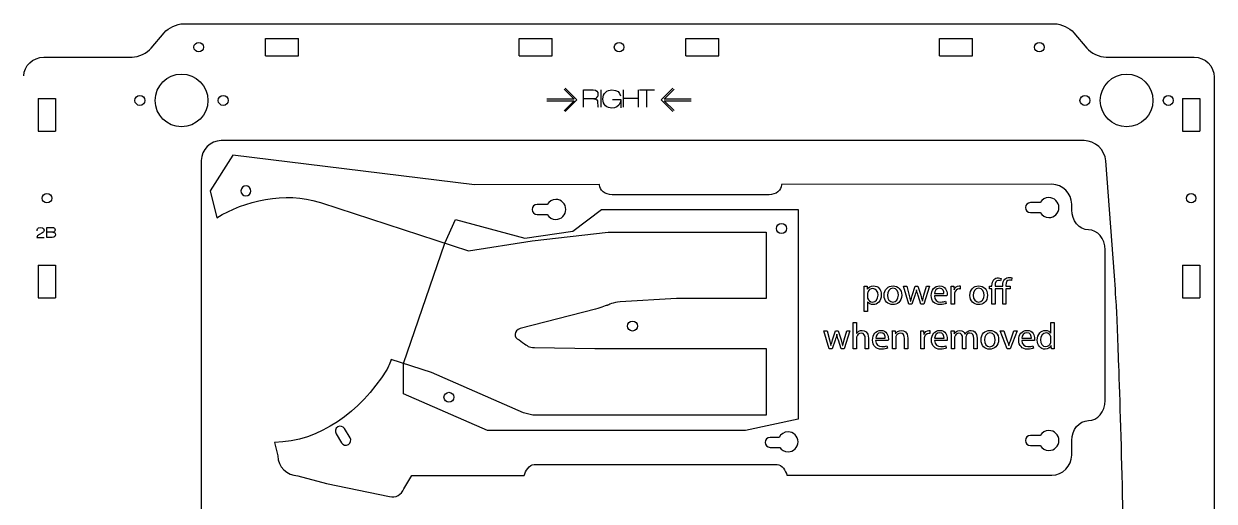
# Model space of a CAD drawing. Header units: millimetres. Extents: x -336 to 378, y -580 to 628.
# Drawn here: x 21 to 378.1, y 97.4 to 240.7 of the extents above; entities that cross this region are included whole.
import ezdxf

# ---------------------------------------------------------------- set-up
doc = ezdxf.new("R2010")
doc.units = ezdxf.units.MM
for name, color, linetype, lineweight, true_color in [('Changes', 3, 'Continuous', 25, 0x00ff00), ('Cuts', 1, 'Continuous', 25, 0xff0000), ('Text', 5, 'Continuous', 25, 0x0000ff)]:
    doc.layers.add(name, color=color, linetype=linetype, lineweight=lineweight, true_color=true_color)

msp = doc.modelspace()

# ---------------------------------------------------------------- linework, layer by layer
at = {"layer": 'Changes'}
for p, q in [((93.54, 231.08), (93.54, 236.28)), ((93.54, 236.28), (103.39, 236.28)), ((103.39, 231.08), (103.39, 236.28)), ((169.64, 231.09), (169.64, 236.29)), ((169.64, 236.29), (179.49, 236.29)), ((179.49, 231.09), (179.49, 236.29)), ((219.64, 231.09), (219.64, 236.29)), ((219.64, 236.29), (229.49, 236.29)), ((229.49, 231.09), (229.49, 236.29)), ((295.71, 231.08), (295.71, 236.28)), ((295.71, 236.28), (305.56, 236.28)), ((305.56, 231.08), (305.56, 236.28)), ((93.54, 231.08), (103.39, 231.08)), ((169.64, 231.09), (179.49, 231.09)), ((219.64, 231.09), (229.49, 231.09)), ((295.71, 231.08), (305.56, 231.08)), ((25.35, 218.28), (30.55, 218.28)), ((25.35, 218.28), (25.35, 208.43)), ((30.55, 218.28), (30.55, 208.43)), ((368.56, 218.28), (373.76, 218.28)), ((368.56, 218.28), (368.56, 208.43)), ((373.76, 218.28), (373.76, 208.43)), ((25.35, 208.43), (30.55, 208.43)), ((368.56, 208.43), (373.76, 208.43)), ((25.35, 168.28), (30.55, 168.28)), ((25.35, 168.28), (25.35, 158.43)), ((30.55, 168.28), (30.55, 158.43)), ((368.56, 168.28), (373.76, 168.28)), ((368.56, 168.28), (368.56, 158.43)), ((373.76, 168.28), (373.76, 158.43)), ((25.35, 158.43), (30.55, 158.43)), ((368.56, 158.43), (373.76, 158.43))]:
    msp.add_line(p, q, dxfattribs=at)
at = {"layer": 'Cuts', "color": 1, "lineweight": 25, "true_color": 0xff0000}
for points in [[(68.9, 240.7), (330.2, 240.7)], [(59.25, 233.41), (63.1, 238)], [(335.99, 238), (339.84, 233.41)], [(27, 230.7), (53.46, 230.7)], [(345.64, 230.7), (372.09, 230.7)], [(378.09, 224.7), (378.09, -141.32)], [(339.05, 205.63), (80.25, 205.63)], [(193.7, 192.39), (193.7, 192.44), (156.2, 192.41), (83.74, 201.25), (76.87, 190.56), (78.94, 182.48)], [(74.25, 199.63), (74.25, -43.37)], [(348.16, 165.03), (345.58, 199.53)], [(244.55, 189.39), (197.45, 189.39)], [(329.35, 192.53), (248.3, 192.48), (248.3, 192.39)], [(110.27, 186.94), (110.31, 186.94), (154.44, 172.52), (173.5, 175.57), (196.32, 178.2), (243.72, 178.2), (243.72, 158.2), (223.85, 158.2)], [(178.01, 186.49), (175, 186.49)], [(325.91, 187.03), (323, 187.03)], [(335.35, 184.88), (335.35, 186.53)], [(175, 183.49), (178.01, 183.49)], [(323, 184.03), (325.91, 184.03)], [(340.35, 178.88), (340.35, 178.88)], [(345.36, 127.59), (345.36, 172.88)], [(216.79, 158.2), (199.85, 157.2)], [(192.51, 155.05), (169.91, 149.25)], [(199.37, 143.2), (243.72, 143.21), (243.72, 123.21), (173.67, 123.21), (170.9, 123.89), (143.28, 136.01), (131.22, 139.91)], [(169.6, 145.8), (170.6, 145.04)], [(174.22, 143.5), (192.32, 143.23)], [(118.88, 116.47), (117.24, 119.19), (117.24, 119.19)], [(96.2, 115.06), (97.22, 111.07)], [(114.67, 117.64), (116.31, 114.92)], [(247.57, 116.57), (244.86, 116.57)], [(325.91, 117.13), (323, 117.13)], [(335.35, 111.24), (335.35, 115.59)], [(244.86, 113.57), (247.75, 113.57)], [(323, 114.13), (325.91, 114.13)], [(174.05, 108.42), (247.02, 108.42)], [(103.22, 105.07), (111.8, 102.75), (130.68, 98.84)], [(134.97, 101.17), (137.42, 105.12), (171.14, 105.14)], [(249.91, 105.19), (329.35, 105.24)]]:
    msp.add_lwpolyline(points, dxfattribs=at)
for points in [[(63.1, 238), (64.35, 239.49), (66.96, 240.7), (68.9, 240.7)], [(330.2, 240.7), (332.14, 240.7), (334.74, 239.49), (335.99, 238)], [(53.46, 230.7), (55.4, 230.7), (58, 231.92), (59.25, 233.41)], [(72.04, 233.69), (72.04, 234.47), (72.68, 235.11), (73.47, 235.11)], [(73.47, 232.26), (72.68, 232.26), (72.04, 232.9), (72.04, 233.69)], [(73.47, 235.11), (74.25, 235.11), (74.89, 234.47), (74.89, 233.69)], [(74.89, 233.69), (74.89, 232.9), (74.25, 232.26), (73.47, 232.26)], [(198.14, 233.69), (198.14, 234.47), (198.78, 235.11), (199.56, 235.11)], [(199.56, 232.26), (198.78, 232.26), (198.14, 232.9), (198.14, 233.69)], [(199.56, 235.11), (200.35, 235.11), (200.99, 234.47), (200.99, 233.69)], [(200.99, 233.69), (200.99, 232.9), (200.35, 232.26), (199.56, 232.26)], [(324.21, 233.68), (324.21, 234.47), (324.85, 235.11), (325.63, 235.11)], [(325.63, 232.26), (324.85, 232.26), (324.21, 232.9), (324.21, 233.68)], [(325.63, 235.11), (326.42, 235.11), (327.06, 234.47), (327.06, 233.68)], [(327.06, 233.68), (327.06, 232.9), (326.42, 232.26), (325.63, 232.26)], [(339.84, 233.41), (341.09, 231.92), (343.7, 230.7), (345.64, 230.7)], [(21, 225.1), (21, 228), (23.7, 230.7), (27, 230.7)], [(372.09, 230.7), (375.39, 230.7), (378.09, 228), (378.09, 224.7)], [(60.43, 217.7), (60.43, 222.06), (63.97, 225.6), (68.33, 225.6)], [(68.33, 225.6), (72.69, 225.6), (76.23, 222.06), (76.23, 217.7)], [(343.93, 217.7), (343.93, 222.06), (347.47, 225.6), (351.83, 225.6)], [(351.83, 225.6), (356.19, 225.6), (359.73, 222.06), (359.73, 217.7)], [(54.33, 217.7), (54.33, 218.53), (55, 219.2), (55.83, 219.2)], [(55.83, 219.2), (56.66, 219.2), (57.33, 218.53), (57.33, 217.7)], [(79.33, 217.7), (79.33, 218.53), (80, 219.2), (80.83, 219.2)], [(80.83, 219.2), (81.66, 219.2), (82.33, 218.53), (82.33, 217.7)], [(337.83, 217.7), (337.83, 218.53), (338.5, 219.2), (339.33, 219.2)], [(339.33, 219.2), (340.16, 219.2), (340.83, 218.53), (340.83, 217.7)], [(362.83, 217.7), (362.83, 218.53), (363.5, 219.2), (364.33, 219.2)], [(364.33, 219.2), (365.16, 219.2), (365.83, 218.53), (365.83, 217.7)], [(55.83, 216.2), (55, 216.2), (54.33, 216.87), (54.33, 217.7)], [(57.33, 217.7), (57.33, 216.87), (56.66, 216.2), (55.83, 216.2)], [(68.33, 209.8), (63.97, 209.8), (60.43, 213.34), (60.43, 217.7)], [(76.23, 217.7), (76.23, 213.34), (72.69, 209.8), (68.33, 209.8)], [(80.83, 216.2), (80, 216.2), (79.33, 216.87), (79.33, 217.7)], [(82.33, 217.7), (82.33, 216.87), (81.66, 216.2), (80.83, 216.2)], [(339.33, 216.2), (338.5, 216.2), (337.83, 216.87), (337.83, 217.7)], [(340.83, 217.7), (340.83, 216.87), (340.16, 216.2), (339.33, 216.2)], [(351.83, 209.8), (347.47, 209.8), (343.93, 213.34), (343.93, 217.7)], [(359.73, 217.7), (359.73, 213.34), (356.19, 209.8), (351.83, 209.8)], [(364.33, 216.2), (363.5, 216.2), (362.83, 216.87), (362.83, 217.7)], [(365.83, 217.7), (365.83, 216.87), (365.16, 216.2), (364.33, 216.2)], [(80.25, 205.63), (76.94, 205.63), (74.25, 202.94), (74.25, 199.63)], [(345.58, 199.53), (345.29, 202.88), (342.35, 205.63), (339.05, 205.63)], [(26.53, 188.35), (26.53, 189.14), (27.16, 189.78), (27.95, 189.78)], [(27.95, 189.78), (28.74, 189.78), (29.38, 189.14), (29.38, 188.35)], [(78.94, 182.48), (87, 187.63), (99.55, 190.43), (109.65, 187.15)], [(87.09, 191.95), (86.31, 191.65), (85.94, 190.78), (86.24, 190.01)], [(86.24, 190.01), (86.54, 189.24), (87.41, 188.86), (88.18, 189.16)], [(89.03, 191.1), (88.73, 191.87), (87.86, 192.25), (87.09, 191.95)], [(88.18, 189.16), (88.95, 189.46), (89.33, 190.33), (89.03, 191.1)], [(197.45, 189.39), (195.37, 189.39), (193.7, 190.74), (193.7, 192.39)], [(248.3, 192.39), (248.3, 190.74), (246.62, 189.39), (244.55, 189.39)], [(335.35, 186.53), (335.35, 189.83), (332.65, 192.53), (329.35, 192.53)], [(369.74, 188.35), (369.74, 189.14), (370.38, 189.78), (371.16, 189.78)], [(371.16, 189.78), (371.95, 189.78), (372.59, 189.14), (372.59, 188.35)], [(27.95, 186.93), (27.16, 186.93), (26.53, 187.56), (26.53, 188.35)], [(29.38, 188.35), (29.38, 187.56), (28.74, 186.93), (27.95, 186.93)], [(109.65, 187.15), (109.86, 187.08), (110.06, 187.01), (110.27, 186.94)], [(175, 186.49), (174.18, 186.49), (173.5, 185.82), (173.5, 184.99)], [(180.6, 187.99), (179.49, 187.99), (178.52, 187.39), (178.01, 186.49)], [(183.6, 184.99), (183.6, 186.65), (182.26, 187.99), (180.6, 187.99)], [(323, 187.03), (322.17, 187.03), (321.5, 186.36), (321.5, 185.53)], [(328.5, 188.53), (327.39, 188.53), (326.43, 187.93), (325.91, 187.03)], [(331.5, 185.53), (331.5, 187.19), (330.16, 188.53), (328.5, 188.53)], [(371.16, 186.93), (370.38, 186.93), (369.74, 187.56), (369.74, 188.35)], [(372.59, 188.35), (372.59, 187.56), (371.95, 186.93), (371.16, 186.93)], [(173.5, 184.99), (173.5, 184.16), (174.18, 183.49), (175, 183.49)], [(178.01, 183.49), (178.52, 182.6), (179.49, 181.99), (180.6, 181.99)], [(180.6, 181.99), (182.26, 181.99), (183.6, 183.34), (183.6, 184.99)], [(321.5, 185.53), (321.5, 184.7), (322.17, 184.03), (323, 184.03)], [(325.91, 184.03), (326.43, 183.13), (327.39, 182.53), (328.5, 182.53)], [(328.5, 182.53), (330.16, 182.53), (331.5, 183.87), (331.5, 185.53)], [(340.35, 178.88), (337.6, 178.88), (335.35, 181.58), (335.35, 184.88)], [(246.8, 179.27), (246.8, 180.09), (247.47, 180.77), (248.3, 180.77)], [(248.3, 177.77), (247.47, 177.77), (246.8, 178.44), (246.8, 179.27)], [(248.3, 180.77), (249.13, 180.77), (249.8, 180.09), (249.8, 179.27)], [(249.8, 179.27), (249.8, 178.44), (249.13, 177.77), (248.3, 177.77)], [(345.36, 172.88), (345.36, 176.18), (343.11, 178.88), (340.35, 178.88)], [(348.8, 155.41), (348.69, 157.35), (348.41, 161.68), (348.16, 165.03)], [(199.85, 157.2), (197.91, 157.2), (196.21, 156.2), (196.08, 156.2)], [(223.85, 158.2), (221.91, 158.2), (218.73, 158.2), (216.79, 158.2)], [(196.08, 156.2), (195.95, 156.2), (194.34, 155.68), (192.51, 155.05)], [(349.21, 145.77), (349.09, 149.13), (348.9, 153.47), (348.8, 155.41)], [(202.09, 149.98), (202.09, 150.8), (202.76, 151.48), (203.59, 151.48)], [(203.59, 151.48), (204.42, 151.48), (205.09, 150.8), (205.09, 149.98)], [(169.91, 149.25), (168.08, 148.62), (167.83, 146.6), (169.6, 145.8)], [(203.59, 148.48), (202.76, 148.48), (202.09, 149.15), (202.09, 149.98)], [(205.09, 149.98), (205.09, 149.15), (204.42, 148.48), (203.59, 148.48)], [(170.6, 145.04), (172.29, 144.01), (172.28, 143.52), (174.22, 143.5)], [(192.32, 143.23), (194.26, 143.22), (197.43, 143.2), (199.37, 143.2)], [(350.95, 74.62), (350.95, 99.67), (349.21, 145.77), (349.21, 145.77)], [(131.22, 139.91), (130.63, 138.21), (130.23, 137.47), (129.8, 136.77)], [(129.8, 136.77), (121.93, 124.08), (109.74, 115.31), (96.2, 115.06)], [(147.05, 128.6), (147.05, 129.43), (147.72, 130.1), (148.55, 130.1)], [(148.55, 127.1), (147.72, 127.1), (147.05, 127.77), (147.05, 128.6)], [(148.55, 130.1), (149.38, 130.1), (150.05, 129.43), (150.05, 128.6)], [(150.05, 128.6), (150.05, 127.77), (149.38, 127.1), (148.55, 127.1)], [(340.35, 121.59), (343.11, 121.59), (345.36, 124.29), (345.36, 127.59)], [(335.35, 115.59), (335.35, 118.89), (337.6, 121.59), (340.35, 121.59)], [(115.19, 119.7), (114.47, 119.28), (114.25, 118.35), (114.67, 117.64)], [(117.24, 119.19), (116.82, 119.9), (115.9, 120.13), (115.19, 119.7)], [(250.25, 118.23), (249.07, 118.23), (248.06, 117.55), (247.57, 116.57)], [(253.25, 115.23), (253.25, 116.89), (251.91, 118.23), (250.25, 118.23)], [(328.5, 118.63), (327.39, 118.63), (326.43, 118.03), (325.91, 117.13)], [(331.5, 115.63), (331.5, 117.29), (330.16, 118.63), (328.5, 118.63)], [(116.31, 114.92), (116.73, 114.21), (117.66, 113.98), (118.37, 114.41)], [(118.37, 114.41), (119.08, 114.84), (119.31, 115.76), (118.88, 116.47)], [(244.86, 116.57), (244.03, 116.57), (243.36, 115.9), (243.36, 115.07)], [(243.36, 115.07), (243.36, 114.24), (244.03, 113.57), (244.86, 113.57)], [(250.25, 112.23), (251.91, 112.23), (253.25, 113.57), (253.25, 115.23)], [(323, 117.13), (322.17, 117.13), (321.5, 116.46), (321.5, 115.63)], [(321.5, 115.63), (321.5, 114.8), (322.17, 114.13), (323, 114.13)], [(328.5, 112.63), (330.16, 112.63), (331.5, 113.98), (331.5, 115.63)], [(97.22, 111.07), (97.22, 107.77), (99.92, 105.07), (103.22, 105.07)], [(247.75, 113.57), (248.29, 112.76), (249.21, 112.23), (250.25, 112.23)], [(325.91, 114.13), (326.43, 113.24), (327.39, 112.63), (328.5, 112.63)], [(329.35, 105.24), (332.65, 105.24), (335.35, 107.94), (335.35, 111.24)], [(171.14, 105.14), (171.47, 106.45), (172.65, 108.42), (174.05, 108.42)], [(247.02, 108.42), (248.41, 108.42), (249.57, 106.47), (249.91, 105.19)], [(130.68, 98.84), (132.5, 98.3), (134.42, 99.34), (134.97, 101.17)]]:
    msp.add_open_spline(points, degree=3, dxfattribs=at)
at = {"layer": 'Text', "color": 5, "lineweight": 25, "true_color": 0x0000ff}
for points in [[(183.07, 221.11), (186.06, 218.12), (177.89, 218.12)], [(183.44, 221.35), (186.92, 217.87), (183.44, 214.39)], [(188.92, 215.63), (188.92, 220.84), (191.79, 220.84)], [(191.99, 218.18), (191.98, 218.17), (188.92, 218.16)], [(194.1, 220.84), (194.1, 215.63)], [(197.62, 217.96), (200.08, 217.96), (200.08, 215.52)], [(200.87, 215.63), (200.87, 220.84)], [(200.87, 218.42), (205.34, 218.42)], [(205.34, 220.84), (205.34, 215.63)], [(205.7, 220.84), (210.19, 220.84)], [(207.87, 215.63), (207.87, 220.8)], [(215.69, 214.39), (212.21, 217.87), (215.69, 221.35)], [(221.24, 218.12), (213.07, 218.12), (216.07, 221.12)], [(177.89, 217.62), (186.06, 217.62), (183.06, 214.62)], [(216.06, 214.63), (213.07, 217.62), (221.24, 217.62)], [(150.47, 181.99), (171.27, 176.39), (185.67, 178.42), (194.31, 184.99), (253.25, 184.99), (253.25, 121.99), (237.51, 118.63), (160.07, 118.63), (134.95, 129.67), (134.95, 138.7), (147.34, 174.84), (150.47, 181.99)], [(27.95, 179.58), (29.59, 179.58)], [(29.48, 176.56), (27.95, 176.56), (27.95, 179.58), (27.95, 179.58)], [(24.93, 176.55), (27.15, 176.55)], [(26.44, 177.86), (25.71, 177.49)], [(29.74, 178.15), (27.95, 178.15)], [(29.74, 178.15), (29.74, 178.14)], [(317.43, 164.42), (317.3, 163.66)], [(273.08, 161.93), (273.95, 161.93), (274.01, 161.01), (274.03, 161.01)], [(288.29, 159.1), (287.42, 156.54), (286.53, 156.54), (284.9, 161.93), (285.9, 161.93), (285.9, 161.93)], [(285.9, 161.93), (286.63, 159.19)], [(287.53, 159.18), (288.41, 161.93), (289.24, 161.93), (290.07, 159.24)], [(288.8, 160.89), (288.78, 160.89)], [(291, 159.22), (291.77, 161.93), (292.74, 161.93), (291, 156.54), (290.11, 156.54), (289.28, 159.11)], [(299.15, 161.93), (300, 161.93), (300.05, 160.86), (300.08, 160.86)], [(301.85, 162.02), (301.85, 161.1)], [(314.66, 156.54), (314.66, 161.19), (312.39, 161.19), (312.39, 156.54), (311.42, 156.54), (311.42, 161.19), (310.67, 161.19), (310.67, 161.93), (311.42, 161.93), (311.42, 162.1)], [(312.39, 162.16), (312.39, 161.93), (314.66, 161.93), (314.66, 162.19)], [(314.15, 164.25), (313.95, 163.52)], [(315.63, 162.22), (315.63, 161.93), (316.93, 161.93), (316.93, 161.19), (315.63, 161.19), (315.63, 156.54), (314.66, 156.54), (314.66, 156.54)], [(274.12, 157.26), (274.1, 157.26), (274.1, 154.33), (273.13, 154.33), (273.13, 160.17), (273.13, 160.17)], [(274.1, 159.67), (274.1, 158.73), (274.1, 158.73)], [(287.02, 157.47), (287.05, 157.47)], [(290.55, 157.47), (290.58, 157.47)], [(297.94, 159.06), (294.15, 159.06), (294.15, 159.06)], [(294.16, 159.76), (297.03, 159.76), (297.03, 159.76)], [(297.5, 157.46), (297.67, 156.76)], [(300.17, 159.41), (300.17, 156.54), (299.19, 156.54), (299.19, 160.25), (299.19, 160.25)], [(269.81, 151.08), (270.79, 151.08), (270.79, 147.7), (270.81, 147.7)], [(270.79, 146.42), (270.79, 143.16), (269.81, 143.16), (269.81, 151.08), (269.81, 151.08)], [(329.08, 147.85), (329.1, 147.85), (329.1, 151.08), (330.07, 151.08), (330.07, 151.08)], [(330.07, 151.08), (330.07, 144.55)], [(264.38, 145.73), (263.51, 143.16), (262.62, 143.16), (260.99, 148.56), (261.99, 148.56), (261.99, 148.56)], [(261.99, 148.56), (262.72, 145.81)], [(263.62, 145.8), (264.5, 148.56), (265.33, 148.56), (266.16, 145.86)], [(264.89, 147.51), (264.87, 147.51)], [(267.09, 145.85), (267.86, 148.56), (268.83, 148.56), (267.09, 143.16), (266.19, 143.16), (265.37, 145.74)], [(281.53, 148.56), (282.4, 148.56), (282.46, 147.67), (282.48, 147.67)], [(282.56, 146.41), (282.56, 143.16), (281.58, 143.16), (281.58, 147.1), (281.58, 147.1)], [(290.08, 148.56), (290.94, 148.56), (290.99, 147.49), (291.02, 147.49)], [(291.11, 146.04), (291.11, 143.16), (290.13, 143.16), (290.13, 146.87), (290.13, 146.87)], [(292.79, 148.65), (292.79, 147.72)], [(299.2, 148.56), (300.06, 148.56), (300.1, 147.68), (300.14, 147.68)], [(300.2, 146.41), (300.2, 143.16), (299.25, 143.16), (299.25, 147.1), (299.25, 147.1)], [(303.58, 146.49), (303.58, 143.16), (302.62, 143.16), (302.62, 146.39)], [(303.36, 147.59), (303.38, 147.59)], [(316.95, 145.54), (318, 148.56), (319.02, 148.56), (316.9, 143.16), (315.97, 143.16), (313.91, 148.56), (314.96, 148.56), (314.96, 148.56)], [(314.96, 148.56), (316.02, 145.54)], [(263.11, 144.1), (263.14, 144.1)], [(266.64, 144.1), (266.67, 144.1)], [(274.4, 146.37), (274.4, 143.16), (273.42, 143.16), (273.42, 146.26)], [(280.33, 145.68), (276.54, 145.68), (276.54, 145.68)], [(276.55, 146.38), (279.42, 146.38), (279.42, 146.38)], [(279.88, 144.09), (280.06, 143.38)], [(286.17, 146.37), (286.17, 143.16), (285.19, 143.16), (285.19, 146.27)], [(298, 145.68), (294.21, 145.68), (294.21, 145.68)], [(294.22, 146.38), (297.08, 146.38), (297.08, 146.38)], [(297.55, 144.09), (297.73, 143.38)], [(306.96, 146.33), (306.96, 143.16), (306, 143.16), (306, 146.2)], [(316.46, 144.14), (316.49, 144.14)], [(324.17, 145.68), (320.38, 145.68), (320.38, 145.68)], [(320.39, 146.38), (323.26, 146.38), (323.26, 146.38)], [(323.73, 144.09), (323.9, 143.38)], [(329.1, 145.42), (329.1, 146.36), (329.1, 146.36)], [(330.11, 143.16), (329.24, 143.16), (329.2, 144.1), (329.16, 144.1)]]:
    msp.add_lwpolyline(points, dxfattribs=at)
for points in [[(191.79, 220.84), (192.83, 220.84), (193.23, 220.35), (193.23, 219.42)], [(191.98, 218.17), (192.78, 218.16), (193.13, 217.79), (193.13, 217.07)], [(193.23, 219.42), (193.23, 218.92), (192.89, 218.23), (191.99, 218.18)], [(194.73, 218.12), (194.73, 219.84), (195.95, 220.84), (197.43, 220.84)], [(197.43, 215.4), (195.95, 215.4), (194.73, 216.4), (194.73, 218.12)], [(197.43, 220.84), (199.06, 220.84), (199.81, 220.12), (200, 219.11)], [(200.08, 217.96), (200, 217.36), (199.9, 217.09), (199.9, 217.09)], [(193.13, 217.07), (193.13, 216.88), (193.15, 215.84), (193.25, 215.63)], [(199.9, 217.09), (199.53, 215.89), (198.52, 215.4), (197.43, 215.4)], [(25, 178.54), (25, 178.86), (25.01, 179.6), (26.05, 179.6)], [(26.05, 179.6), (26.89, 179.6), (27.06, 179.05), (27.06, 178.76)], [(27.06, 178.76), (27.06, 178.32), (26.8, 178.07), (26.44, 177.86)], [(29.59, 179.58), (30.07, 179.58), (30.4, 179.33), (30.4, 178.83)], [(30.4, 178.83), (30.4, 178.48), (30.09, 178.14), (29.74, 178.15)], [(25.71, 177.49), (25.17, 177.17), (24.94, 176.99), (24.93, 176.55)], [(30.5, 177.38), (30.5, 177.03), (30.27, 176.56), (29.48, 176.56)], [(29.74, 178.14), (30.13, 178.12), (30.5, 177.91), (30.5, 177.38)], [(312.02, 163.94), (312.33, 164.25), (312.78, 164.44), (313.38, 164.44)], [(313.38, 164.44), (313.69, 164.44), (313.98, 164.34), (314.15, 164.25)], [(315.29, 164.07), (315.65, 164.43), (316.15, 164.58), (316.59, 164.58)], [(316.59, 164.58), (316.95, 164.58), (317.25, 164.5), (317.43, 164.42)], [(273.13, 160.17), (273.13, 160.86), (273.11, 161.42), (273.08, 161.93)], [(274.03, 161.01), (274.42, 161.67), (275.07, 162.04), (275.95, 162.04)], [(275.65, 161.26), (274.98, 161.26), (274.34, 160.8), (274.16, 160.06)], [(277.25, 159.27), (277.25, 160.34), (276.68, 161.26), (275.65, 161.26)], [(275.95, 162.04), (277.26, 162.04), (278.24, 160.94), (278.24, 159.31)], [(279.08, 159.19), (279.08, 160.99), (280.27, 162.04), (281.76, 162.04)], [(281.73, 161.31), (280.59, 161.31), (280.08, 160.24), (280.08, 159.22)], [(283.35, 159.25), (283.35, 160.16), (282.89, 161.31), (281.73, 161.31)], [(281.76, 162.04), (283.31, 162.04), (284.35, 160.92), (284.35, 159.28)], [(288.78, 160.89), (288.64, 160.24), (288.48, 159.68), (288.29, 159.1)], [(289.28, 159.11), (289.09, 159.71), (288.93, 160.25), (288.8, 160.89)], [(293.22, 159.15), (293.22, 160.77), (294.17, 162.04), (295.75, 162.04)], [(295.67, 161.34), (294.66, 161.34), (294.24, 160.44), (294.16, 159.76)], [(297.03, 159.76), (297.04, 160.37), (296.77, 161.34), (295.67, 161.34)], [(295.75, 162.04), (297.52, 162.04), (297.98, 160.51), (297.98, 159.51)], [(299.19, 160.25), (299.19, 160.89), (299.18, 161.43), (299.15, 161.93)], [(300.08, 160.86), (300.33, 161.59), (300.93, 162.04), (301.59, 162.04)], [(301.52, 161.12), (300.83, 161.12), (300.34, 160.61), (300.2, 159.87)], [(301.85, 161.1), (301.75, 161.12), (301.65, 161.12), (301.52, 161.12)], [(301.59, 162.04), (301.69, 162.04), (301.77, 162.03), (301.85, 162.02)], [(304.81, 159.19), (304.81, 160.99), (306, 162.04), (307.48, 162.04)], [(307.46, 161.31), (306.31, 161.31), (305.81, 160.24), (305.81, 159.22)], [(309.08, 159.25), (309.08, 160.16), (308.62, 161.31), (307.46, 161.31)], [(307.48, 162.04), (309.03, 162.04), (310.08, 160.92), (310.08, 159.28)], [(311.42, 162.1), (311.42, 162.86), (311.6, 163.51), (312.02, 163.94)], [(313.37, 163.66), (312.6, 163.66), (312.39, 163), (312.39, 162.16)], [(313.95, 163.52), (313.8, 163.59), (313.59, 163.66), (313.37, 163.66)], [(314.66, 162.19), (314.66, 162.95), (314.83, 163.64), (315.29, 164.07)], [(316.67, 163.78), (315.84, 163.78), (315.63, 163.06), (315.63, 162.22)], [(317.3, 163.66), (317.15, 163.73), (316.96, 163.78), (316.67, 163.78)], [(274.16, 160.06), (274.13, 159.94), (274.1, 159.79), (274.1, 159.67)], [(274.1, 158.73), (274.1, 158.59), (274.11, 158.46), (274.14, 158.33)], [(275.78, 156.41), (275.07, 156.41), (274.44, 156.73), (274.12, 157.26)], [(274.14, 158.33), (274.32, 157.65), (274.91, 157.18), (275.61, 157.18)], [(275.61, 157.18), (276.65, 157.18), (277.25, 158.03), (277.25, 159.27)], [(278.24, 159.31), (278.24, 157.37), (277.05, 156.41), (275.78, 156.41)], [(281.67, 156.41), (280.22, 156.41), (279.08, 157.49), (279.08, 159.19)], [(280.08, 159.22), (280.08, 158.04), (280.75, 157.15), (281.71, 157.15)], [(284.35, 159.28), (284.35, 157.28), (282.96, 156.41), (281.67, 156.41)], [(281.71, 157.15), (282.65, 157.15), (283.35, 158.03), (283.35, 159.25)], [(286.63, 159.19), (286.77, 158.59), (286.92, 158.03), (287.02, 157.47)], [(287.05, 157.47), (287.17, 158.02), (287.35, 158.6), (287.53, 159.18)], [(290.07, 159.24), (290.27, 158.59), (290.43, 158.02), (290.55, 157.47)], [(290.58, 157.47), (290.67, 158.02), (290.82, 158.59), (291, 159.22)], [(295.87, 156.41), (294.21, 156.41), (293.22, 157.52), (293.22, 159.15)], [(294.15, 159.06), (294.17, 157.73), (295.01, 157.18), (296, 157.18)], [(296, 157.18), (296.7, 157.18), (297.14, 157.31), (297.5, 157.46)], [(297.98, 159.51), (297.98, 159.31), (297.96, 159.17), (297.94, 159.06)], [(300.2, 159.87), (300.18, 159.74), (300.17, 159.57), (300.17, 159.41)], [(307.39, 156.41), (305.95, 156.41), (304.81, 157.49), (304.81, 159.19)], [(305.81, 159.22), (305.81, 158.04), (306.48, 157.15), (307.44, 157.15)], [(310.08, 159.28), (310.08, 157.28), (308.69, 156.41), (307.39, 156.41)], [(307.44, 157.15), (308.38, 157.15), (309.08, 158.03), (309.08, 159.25)], [(297.67, 156.76), (297.33, 156.6), (296.73, 156.41), (295.87, 156.41)], [(264.87, 147.51), (264.73, 146.86), (264.57, 146.3), (264.38, 145.73)], [(265.37, 145.74), (265.18, 146.34), (265.02, 146.87), (264.89, 147.51)], [(270.85, 146.88), (270.8, 146.74), (270.79, 146.59), (270.79, 146.42)], [(270.81, 147.7), (270.97, 147.98), (271.21, 148.23), (271.51, 148.4)], [(272.17, 147.85), (271.53, 147.85), (271.04, 147.41), (270.85, 146.88)], [(271.51, 148.4), (271.8, 148.57), (272.15, 148.67), (272.51, 148.67)], [(273.42, 146.26), (273.42, 147.13), (273.09, 147.85), (272.17, 147.85)], [(272.51, 148.67), (273.24, 148.67), (274.4, 148.22), (274.4, 146.37)], [(275.6, 145.77), (275.6, 147.4), (276.56, 148.67), (278.13, 148.67)], [(278.06, 147.97), (277.05, 147.97), (276.63, 147.06), (276.55, 146.38)], [(279.42, 146.38), (279.43, 147), (279.16, 147.97), (278.06, 147.97)], [(278.13, 148.67), (279.91, 148.67), (280.36, 147.13), (280.36, 146.14)], [(281.58, 147.1), (281.58, 147.66), (281.57, 148.11), (281.53, 148.56)], [(282.48, 147.67), (282.75, 148.17), (283.37, 148.67), (284.26, 148.67)], [(282.63, 146.86), (282.58, 146.74), (282.56, 146.57), (282.56, 146.41)], [(283.94, 147.87), (283.31, 147.87), (282.8, 147.41), (282.63, 146.86)], [(285.19, 146.27), (285.19, 147.14), (284.87, 147.87), (283.94, 147.87)], [(284.26, 148.67), (285.01, 148.67), (286.17, 148.22), (286.17, 146.37)], [(290.13, 146.87), (290.13, 147.51), (290.12, 148.06), (290.08, 148.56)], [(291.02, 147.49), (291.26, 148.21), (291.87, 148.67), (292.52, 148.67)], [(291.14, 146.49), (291.12, 146.36), (291.11, 146.19), (291.11, 146.04)], [(292.46, 147.74), (291.77, 147.74), (291.28, 147.23), (291.14, 146.49)], [(292.79, 147.72), (292.69, 147.74), (292.59, 147.74), (292.46, 147.74)], [(292.52, 148.67), (292.62, 148.67), (292.7, 148.66), (292.79, 148.65)], [(293.27, 145.77), (293.27, 147.4), (294.23, 148.67), (295.8, 148.67)], [(295.72, 147.97), (294.72, 147.97), (294.3, 147.06), (294.22, 146.38)], [(297.08, 146.38), (297.09, 147), (296.83, 147.97), (295.72, 147.97)], [(295.8, 148.67), (297.57, 148.67), (298.03, 147.13), (298.03, 146.14)], [(299.25, 147.1), (299.25, 147.66), (299.22, 148.11), (299.2, 148.56)], [(300.14, 147.68), (300.44, 148.19), (300.94, 148.67), (301.84, 148.67)], [(300.28, 146.89), (300.23, 146.75), (300.2, 146.57), (300.2, 146.41)], [(301.5, 147.87), (300.9, 147.87), (300.44, 147.38), (300.28, 146.89)], [(302.62, 146.39), (302.62, 147.25), (302.24, 147.87), (301.5, 147.87)], [(301.84, 148.67), (302.57, 148.67), (303.13, 148.22), (303.36, 147.59)], [(303.38, 147.59), (303.55, 147.9), (303.77, 148.12), (303.99, 148.29)], [(303.66, 146.99), (303.62, 146.84), (303.58, 146.67), (303.58, 146.49)], [(304.83, 147.87), (304.26, 147.87), (303.84, 147.45), (303.66, 146.99)], [(303.99, 148.29), (304.32, 148.53), (304.66, 148.67), (305.18, 148.67)], [(306, 146.2), (306, 147.25), (305.61, 147.87), (304.83, 147.87)], [(305.18, 148.67), (305.9, 148.67), (306.96, 148.2), (306.96, 146.33)], [(308.15, 145.81), (308.15, 147.61), (309.34, 148.67), (310.83, 148.67)], [(310.81, 147.93), (309.66, 147.93), (309.16, 146.86), (309.16, 145.85)], [(312.42, 145.87), (312.42, 146.78), (311.96, 147.93), (310.81, 147.93)], [(310.83, 148.67), (312.38, 148.67), (313.43, 147.54), (313.43, 145.9)], [(319.44, 145.77), (319.44, 147.4), (320.4, 148.67), (321.97, 148.67)], [(321.9, 147.97), (320.89, 147.97), (320.47, 147.06), (320.39, 146.38)], [(323.26, 146.38), (323.27, 147), (323, 147.97), (321.9, 147.97)], [(321.97, 148.67), (323.75, 148.67), (324.2, 147.13), (324.2, 146.14)], [(325.03, 145.78), (325.02, 147.58), (326.14, 148.67), (327.45, 148.67)], [(327.64, 147.9), (326.62, 147.9), (326.02, 147.01), (326.02, 145.83)], [(327.45, 148.67), (328.28, 148.67), (328.83, 148.28), (329.08, 147.85)], [(329.05, 146.77), (328.91, 147.39), (328.37, 147.9), (327.64, 147.9)], [(329.1, 146.36), (329.1, 146.48), (329.09, 146.65), (329.05, 146.77)], [(262.72, 145.81), (262.86, 145.21), (263.01, 144.66), (263.11, 144.1)], [(263.14, 144.1), (263.26, 144.64), (263.44, 145.22), (263.62, 145.8)], [(266.16, 145.86), (266.36, 145.21), (266.52, 144.64), (266.64, 144.1)], [(266.67, 144.1), (266.76, 144.64), (266.91, 145.21), (267.09, 145.85)], [(278.26, 143.04), (276.59, 143.04), (275.6, 144.14), (275.6, 145.77)], [(276.54, 145.68), (276.56, 144.35), (277.4, 143.81), (278.39, 143.81)], [(280.06, 143.38), (279.72, 143.23), (279.11, 143.04), (278.26, 143.04)], [(278.39, 143.81), (279.09, 143.81), (279.53, 143.93), (279.88, 144.09)], [(280.36, 146.14), (280.36, 145.94), (280.35, 145.79), (280.33, 145.68)], [(295.92, 143.04), (294.26, 143.04), (293.27, 144.14), (293.27, 145.77)], [(294.21, 145.68), (294.23, 144.35), (295.07, 143.81), (296.06, 143.81)], [(297.73, 143.38), (297.38, 143.23), (296.78, 143.04), (295.92, 143.04)], [(296.06, 143.81), (296.76, 143.81), (297.19, 143.93), (297.55, 144.09)], [(298.03, 146.14), (298.03, 145.94), (298.02, 145.79), (298, 145.68)], [(310.74, 143.04), (309.29, 143.04), (308.15, 144.11), (308.15, 145.81)], [(309.16, 145.85), (309.16, 144.67), (309.82, 143.77), (310.78, 143.77)], [(313.43, 145.9), (313.43, 143.91), (312.03, 143.04), (310.74, 143.04)], [(310.78, 143.77), (311.72, 143.77), (312.42, 144.66), (312.42, 145.87)], [(316.02, 145.54), (316.2, 145.03), (316.35, 144.59), (316.46, 144.14)], [(316.49, 144.14), (316.61, 144.59), (316.77, 145.03), (316.95, 145.54)], [(322.1, 143.04), (320.44, 143.04), (319.44, 144.14), (319.44, 145.77)], [(320.38, 145.68), (320.4, 144.35), (321.24, 143.81), (322.23, 143.81)], [(323.9, 143.38), (323.56, 143.23), (322.96, 143.04), (322.1, 143.04)], [(322.23, 143.81), (322.93, 143.81), (323.37, 143.93), (323.73, 144.09)], [(324.2, 146.14), (324.2, 145.94), (324.19, 145.79), (324.17, 145.68)], [(327.35, 143.04), (326.04, 143.04), (325.03, 144.14), (325.03, 145.78)], [(326.02, 145.83), (326.02, 144.73), (326.57, 143.83), (327.62, 143.83)], [(329.16, 144.1), (328.87, 143.5), (328.23, 143.04), (327.35, 143.04)], [(327.62, 143.83), (328.27, 143.83), (328.87, 144.28), (329.05, 145)], [(329.05, 145), (329.09, 145.13), (329.1, 145.27), (329.1, 145.42)], [(330.07, 144.55), (330.07, 144.07), (330.09, 143.53), (330.11, 143.16)]]:
    msp.add_open_spline(points, degree=3, dxfattribs=at)

doc.saveas('drawing.dxf')
